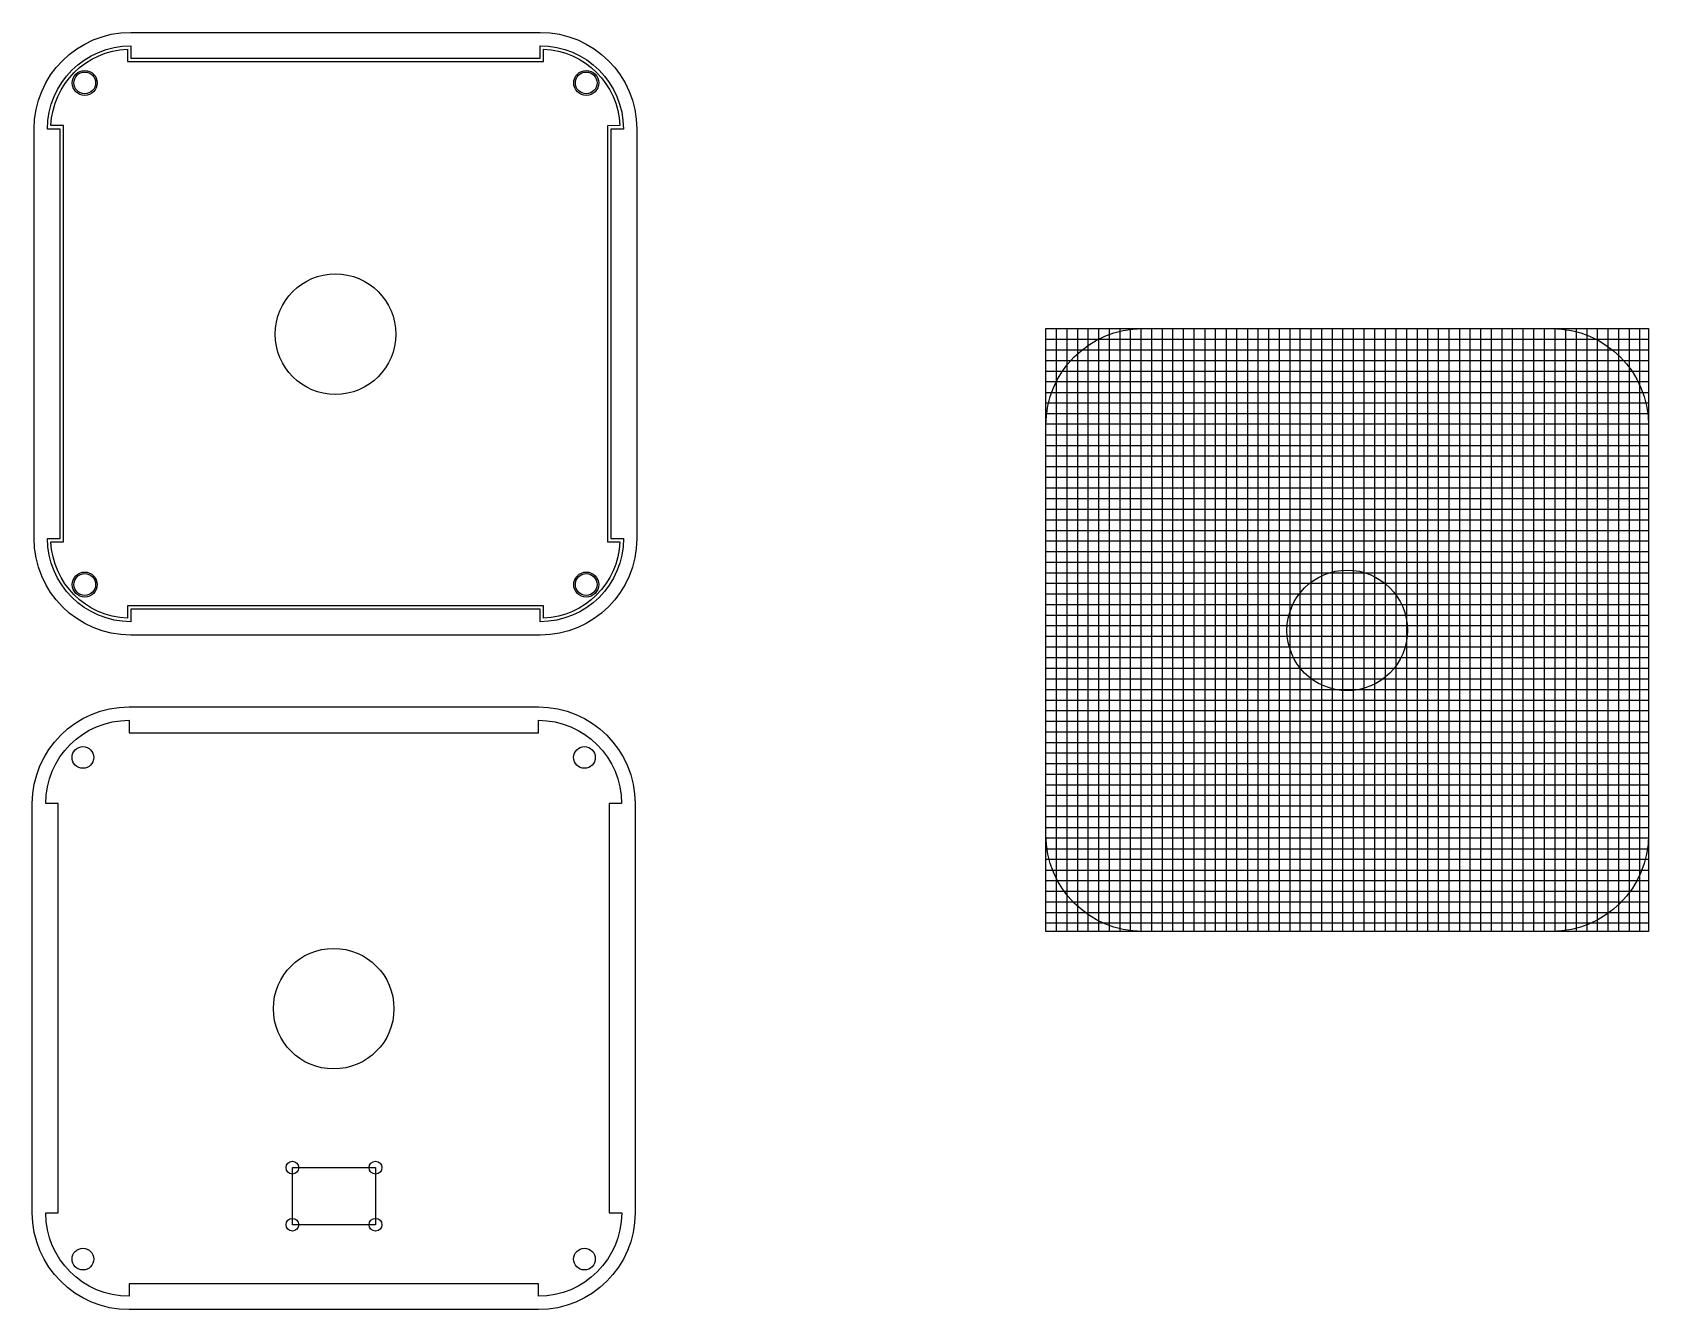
# Model space of a CAD drawing. Header units: inches. Extents: x 0.7 to 19.7, y -1.1 to 14.
import ezdxf

# ---------------------------------------------------------------- set-up
doc = ezdxf.new("R2010")
doc.units = ezdxf.units.IN
doc.header["$MEASUREMENT"] = 0
doc.layers.get('0').update_dxf_attribs({"lineweight": 0})

msp = doc.modelspace()

# ---------------------------------------------------------------- linework, layer by layer
at = {"color": 1, "lineweight": 25, "true_color": 0xff0000}
for p, q in [((12.612, 10.482), (19.7, 10.482)), ((12.612, 3.393), (12.612, 10.482)), ((12.737, 3.393), (12.737, 10.482)), ((12.863, 3.393), (12.863, 10.482)), ((12.988, 3.393), (12.988, 10.482)), ((13.11, 3.393), (13.11, 10.482)), ((13.235, 3.393), (13.235, 10.482)), ((13.361, 3.393), (13.361, 10.482)), ((13.487, 3.393), (13.487, 10.482)), ((13.608, 3.393), (13.608, 10.482)), ((13.733, 3.393), (13.733, 10.482)), ((13.859, 3.393), (13.859, 10.482)), ((13.985, 3.393), (13.985, 10.482)), ((14.106, 3.393), (14.106, 10.482)), ((14.232, 3.393), (14.232, 10.482)), ((14.357, 3.393), (14.357, 10.482)), ((14.483, 3.393), (14.483, 10.482)), ((14.608, 3.393), (14.608, 10.482)), ((14.734, 3.393), (14.734, 10.482)), ((14.859, 3.393), (14.859, 10.482)), ((14.985, 3.393), (14.985, 10.482)), ((15.107, 3.393), (15.107, 10.482)), ((15.232, 3.393), (15.232, 10.482)), ((15.358, 3.393), (15.358, 10.482)), ((15.483, 3.393), (15.483, 10.482)), ((15.604, 3.393), (15.604, 10.482)), ((15.73, 3.393), (15.73, 10.482)), ((15.856, 3.393), (15.856, 10.482)), ((15.981, 3.393), (15.981, 10.482)), ((16.103, 3.393), (16.103, 10.482)), ((16.228, 3.393), (16.228, 10.482)), ((16.354, 3.393), (16.354, 10.482)), ((16.479, 3.393), (16.479, 10.482)), ((16.605, 3.393), (16.605, 10.482)), ((16.731, 3.393), (16.731, 10.482)), ((16.856, 3.393), (16.856, 10.482)), ((16.982, 3.393), (16.982, 10.482)), ((17.103, 3.393), (17.103, 10.482)), ((17.229, 3.393), (17.229, 10.482)), ((17.354, 3.393), (17.354, 10.482)), ((17.48, 3.393), (17.48, 10.482)), ((17.601, 3.393), (17.601, 10.482)), ((17.727, 3.393), (17.727, 10.482)), ((17.852, 3.393), (17.852, 10.482)), ((17.978, 3.393), (17.978, 10.482)), ((18.099, 3.393), (18.099, 10.482)), ((18.225, 3.393), (18.225, 10.482)), ((18.35, 3.393), (18.35, 10.482)), ((18.476, 3.393), (18.476, 10.482)), ((18.602, 3.393), (18.602, 10.482)), ((18.727, 3.393), (18.727, 10.482)), ((18.853, 3.393), (18.853, 10.482)), ((18.978, 3.393), (18.978, 10.482)), ((19.1, 3.393), (19.1, 10.482)), ((19.225, 3.393), (19.225, 10.482)), ((19.351, 3.393), (19.351, 10.482)), ((19.476, 3.393), (19.476, 10.482)), ((19.598, 3.393), (19.598, 10.482)), ((19.701, 3.393), (19.701, 10.481)), ((12.612, 10.356), (19.7, 10.356)), ((12.612, 10.23), (19.7, 10.23)), ((12.612, 10.105), (19.7, 10.105)), ((12.612, 9.983), (19.7, 9.983)), ((12.612, 9.858), (19.7, 9.858)), ((12.612, 9.732), (19.7, 9.732)), ((12.612, 9.607), (19.7, 9.607)), ((12.612, 9.485), (19.7, 9.485)), ((12.612, 9.36), (19.7, 9.36)), ((12.612, 9.234), (19.7, 9.234)), ((12.612, 9.109), (19.7, 9.109)), ((12.612, 8.987), (19.7, 8.987)), ((12.612, 8.862), (19.7, 8.862)), ((12.612, 8.736), (19.7, 8.736)), ((12.612, 8.611), (19.7, 8.611)), ((12.612, 8.485), (19.7, 8.485)), ((12.612, 8.359), (19.7, 8.359)), ((12.612, 8.234), (19.7, 8.234)), ((12.612, 8.108), (19.7, 8.108)), ((12.612, 7.987), (19.7, 7.987)), ((12.612, 7.861), (19.7, 7.861)), ((12.612, 7.736), (19.7, 7.736)), ((12.612, 7.61), (19.7, 7.61)), ((12.612, 7.489), (19.7, 7.489)), ((12.612, 7.363), (19.7, 7.363)), ((12.612, 7.238), (19.7, 7.238)), ((12.612, 7.112), (19.7, 7.112)), ((12.612, 6.991), (19.7, 6.991)), ((12.612, 6.865), (19.7, 6.865)), ((12.612, 6.74), (19.7, 6.74)), ((12.612, 6.614), (19.7, 6.614)), ((12.612, 6.488), (19.7, 6.488)), ((12.612, 6.363), (19.7, 6.363)), ((12.612, 6.237), (19.7, 6.237)), ((12.612, 6.112), (19.7, 6.112)), ((12.612, 5.99), (19.7, 5.99)), ((12.612, 5.865), (19.7, 5.865)), ((12.612, 5.739), (19.7, 5.739)), ((12.612, 5.613), (19.7, 5.613)), ((12.612, 5.492), (19.7, 5.492)), ((12.612, 5.367), (19.7, 5.367)), ((12.612, 5.241), (19.7, 5.241)), ((12.612, 5.116), (19.7, 5.116)), ((12.612, 4.994), (19.7, 4.994)), ((12.612, 4.869), (19.7, 4.869)), ((12.612, 4.743), (19.7, 4.743)), ((12.612, 4.617), (19.7, 4.617)), ((12.612, 4.492), (19.7, 4.492)), ((12.612, 4.366), (19.7, 4.366)), ((12.612, 4.241), (19.7, 4.241)), ((12.612, 4.115), (19.7, 4.115)), ((12.612, 3.994), (19.7, 3.994)), ((12.612, 3.868), (19.7, 3.868)), ((12.612, 3.742), (19.7, 3.742)), ((12.612, 3.617), (19.7, 3.617)), ((12.612, 3.496), (19.7, 3.496)), ((12.612, 3.398), (19.7, 3.398))]:
    msp.add_line(p, q, dxfattribs=at)
at = {"color": 18, "lineweight": 25, "true_color": 0x000000}
msp.add_lwpolyline([(3.751, 0.616), (4.728, 0.616), (4.728, -0.056), (3.751, -0.056)], close=True, dxfattribs=at)
for centre, radius in [((1.308, 13.37), 0.147), ((1.308, 13.37), 0.128), ((7.206, 13.37), 0.147), ((7.206, 13.37), 0.128), ((4.257, 10.416), 0.709), ((4.257, 10.416), 0.709), ((1.308, 7.472), 0.147), ((7.206, 7.472), 0.147), ((16.156, 6.933), 0.709), ((16.156, 6.933), 0.709), ((1.308, 7.472), 0.128), ((7.206, 7.472), 0.128), ((1.287, 5.439), 0.128), ((7.185, 5.439), 0.128), ((4.236, 2.485), 0.709), ((4.236, 2.485), 0.709), ((3.751, 0.616), 0.0752), ((4.728, 0.616), 0.0752), ((3.751, -0.056), 0.0752), ((4.728, -0.056), 0.0752), ((1.287, -0.459), 0.128), ((7.185, -0.459), 0.128)]:
    msp.add_circle(centre, radius, dxfattribs=at)
for points, knots in [([(6.664, 13.965), (6.664, 13.965), (1.85, 13.965), (1.85, 13.965), (1.222, 13.965), (0.713, 13.456), (0.713, 12.828), (0.713, 12.828), (0.713, 8.014), (0.713, 8.014), (0.713, 7.387), (1.222, 6.878), (1.85, 6.877), (1.85, 6.877), (6.664, 6.878), (6.664, 6.878), (7.292, 6.878), (7.801, 7.386), (7.801, 8.014), (7.801, 8.014), (7.801, 12.828), (7.801, 12.828), (7.8, 13.456), (7.292, 13.965), (6.664, 13.965)], [0, 0, 0, 0, 1, 1, 1, 2, 2, 2, 3, 3, 3, 4, 4, 4, 5, 5, 5, 6, 6, 6, 7, 7, 7, 8, 8, 8, 8]), ([(1.85, 13.965), (1.222, 13.965), (0.713, 13.456), (0.713, 12.828), (0.713, 12.828), (0.713, 8.014), (0.713, 8.014), (0.713, 7.387), (1.222, 6.878), (1.85, 6.877), (1.85, 6.877), (6.664, 6.878), (6.664, 6.878), (7.292, 6.878), (7.801, 7.386), (7.801, 8.014), (7.801, 8.014), (7.801, 12.828), (7.801, 12.828), (7.8, 13.456), (7.292, 13.965), (6.664, 13.965), (6.664, 13.965), (1.85, 13.965), (1.85, 13.965)], [0, 0, 0, 0, 1, 1, 1, 2, 2, 2, 3, 3, 3, 4, 4, 4, 5, 5, 5, 6, 6, 6, 7, 7, 7, 8, 8, 8, 8]), ([(7.496, 12.828), (7.496, 12.828), (7.643, 12.828), (7.643, 12.828), (7.643, 13.369), (7.205, 13.807), (6.664, 13.808), (6.664, 13.808), (6.664, 13.66), (6.664, 13.66), (6.664, 13.66), (1.85, 13.66), (1.85, 13.66), (1.85, 13.66), (1.85, 13.807), (1.85, 13.807), (1.309, 13.807), (0.871, 13.369), (0.87, 12.828), (0.87, 12.828), (1.018, 12.828), (1.018, 12.828), (1.018, 12.828), (1.018, 8.014), (1.018, 8.014), (1.018, 8.014), (0.871, 8.014), (0.871, 8.014), (0.871, 7.474), (1.309, 7.035), (1.85, 7.035), (1.85, 7.035), (1.85, 7.182), (1.85, 7.182), (1.85, 7.182), (6.664, 7.183), (6.664, 7.183), (6.664, 7.183), (6.664, 7.035), (6.664, 7.035), (7.205, 7.035), (7.643, 7.473), (7.644, 8.014), (7.644, 8.014), (7.496, 8.014), (7.496, 8.014), (7.496, 8.014), (7.496, 12.828), (7.496, 12.828)], [0, 0, 0, 0, 1, 1, 1, 2, 2, 2, 3, 3, 3, 4, 4, 4, 5, 5, 5, 6, 6, 6, 7, 7, 7, 8, 8, 8, 9, 9, 9, 10, 10, 10, 11, 11, 11, 12, 12, 12, 13, 13, 13, 14, 14, 14, 15, 15, 15, 16, 16, 16, 16]), ([(6.703, 7.075), (7.191, 7.096), (7.582, 7.487), (7.603, 7.975), (7.603, 7.975), (7.457, 7.975), (7.457, 7.975), (7.457, 7.975), (7.456, 12.867), (7.456, 12.867), (7.456, 12.867), (7.603, 12.868), (7.603, 12.868), (7.582, 13.356), (7.191, 13.747), (6.703, 13.768), (6.703, 13.768), (6.703, 13.621), (6.703, 13.621), (6.703, 13.621), (1.811, 13.621), (1.811, 13.621), (1.811, 13.621), (1.811, 13.767), (1.811, 13.767), (1.323, 13.747), (0.931, 13.356), (0.911, 12.868), (0.911, 12.868), (1.057, 12.868), (1.057, 12.868), (1.057, 12.868), (1.058, 7.975), (1.058, 7.975), (1.058, 7.975), (0.911, 7.975), (0.911, 7.975), (0.932, 7.487), (1.322, 7.096), (1.811, 7.075), (1.811, 7.075), (1.811, 7.222), (1.811, 7.222), (1.811, 7.222), (6.703, 7.222), (6.703, 7.222), (6.703, 7.222), (6.703, 7.075), (6.703, 7.075)], [0, 0, 0, 0, 1, 1, 1, 2, 2, 2, 3, 3, 3, 4, 4, 4, 5, 5, 5, 6, 6, 6, 7, 7, 7, 8, 8, 8, 9, 9, 9, 10, 10, 10, 11, 11, 11, 12, 12, 12, 13, 13, 13, 14, 14, 14, 15, 15, 15, 16, 16, 16, 16]), ([(18.563, 10.482), (18.563, 10.482), (13.749, 10.481), (13.749, 10.481), (13.121, 10.481), (12.612, 9.972), (12.612, 9.345), (12.612, 9.345), (12.612, 4.531), (12.612, 4.531), (12.612, 3.903), (13.121, 3.394), (13.749, 3.393), (13.749, 3.393), (18.563, 3.394), (18.563, 3.394), (19.19, 3.394), (19.699, 3.903), (19.7, 4.53), (19.7, 4.53), (19.7, 9.344), (19.7, 9.344), (19.699, 9.972), (19.191, 10.481), (18.563, 10.482)], [0, 0, 0, 0, 1, 1, 1, 2, 2, 2, 3, 3, 3, 4, 4, 4, 5, 5, 5, 6, 6, 6, 7, 7, 7, 8, 8, 8, 8]), ([(18.563, 10.482), (18.563, 10.482), (13.749, 10.481), (13.749, 10.481), (13.121, 10.481), (12.612, 9.972), (12.612, 9.345), (12.612, 9.345), (12.612, 4.531), (12.612, 4.531), (12.612, 3.903), (13.121, 3.394), (13.749, 3.393), (13.749, 3.393), (18.563, 3.394), (18.563, 3.394), (19.19, 3.394), (19.699, 3.903), (19.7, 4.53), (19.7, 4.53), (19.7, 9.344), (19.7, 9.344), (19.699, 9.972), (19.191, 10.481), (18.563, 10.482)], [0, 0, 0, 0, 1, 1, 1, 2, 2, 2, 3, 3, 3, 4, 4, 4, 5, 5, 5, 6, 6, 6, 7, 7, 7, 8, 8, 8, 8]), ([(6.643, 6.034), (6.643, 6.034), (1.829, 6.033), (1.829, 6.033), (1.201, 6.033), (0.693, 5.525), (0.692, 4.897), (0.692, 4.897), (0.692, 0.083), (0.692, 0.083), (0.693, -0.545), (1.201, -1.054), (1.829, -1.054), (1.829, -1.054), (6.643, -1.054), (6.643, -1.054), (7.271, -1.054), (7.78, -0.545), (7.78, 0.083), (7.78, 0.083), (7.78, 4.897), (7.78, 4.897), (7.78, 5.524), (7.271, 6.033), (6.643, 6.034)], [0, 0, 0, 0, 1, 1, 1, 2, 2, 2, 3, 3, 3, 4, 4, 4, 5, 5, 5, 6, 6, 6, 7, 7, 7, 8, 8, 8, 8]), ([(6.643, 6.034), (6.643, 6.034), (1.829, 6.033), (1.829, 6.033), (1.201, 6.033), (0.693, 5.525), (0.692, 4.897), (0.692, 4.897), (0.692, 0.083), (0.692, 0.083), (0.693, -0.545), (1.201, -1.054), (1.829, -1.054), (1.829, -1.054), (6.643, -1.054), (6.643, -1.054), (7.271, -1.054), (7.78, -0.545), (7.78, 0.083), (7.78, 0.083), (7.78, 4.897), (7.78, 4.897), (7.78, 5.524), (7.271, 6.033), (6.643, 6.034)], [0, 0, 0, 0, 1, 1, 1, 2, 2, 2, 3, 3, 3, 4, 4, 4, 5, 5, 5, 6, 6, 6, 7, 7, 7, 8, 8, 8, 8]), ([(7.622, 4.897), (7.622, 5.437), (7.184, 5.876), (6.643, 5.876), (6.643, 5.876), (6.643, 5.729), (6.643, 5.729), (6.643, 5.729), (1.829, 5.728), (1.829, 5.728), (1.829, 5.728), (1.829, 5.876), (1.829, 5.876), (1.288, 5.876), (0.85, 5.438), (0.85, 4.897), (0.85, 4.897), (0.997, 4.897), (0.997, 4.897), (0.997, 4.897), (0.997, 0.083), (0.997, 0.083), (0.997, 0.083), (0.85, 0.083), (0.85, 0.083), (0.85, -0.458), (1.288, -0.896), (1.829, -0.897), (1.829, -0.897), (1.829, -0.749), (1.829, -0.749), (1.829, -0.749), (6.643, -0.749), (6.643, -0.749), (6.643, -0.749), (6.643, -0.897), (6.643, -0.897), (7.184, -0.896), (7.622, -0.458), (7.623, 0.083), (7.623, 0.083), (7.475, 0.083), (7.475, 0.083), (7.475, 0.083), (7.475, 4.897), (7.475, 4.897), (7.475, 4.897), (7.622, 4.897), (7.622, 4.897)], [0, 0, 0, 0, 1, 1, 1, 2, 2, 2, 3, 3, 3, 4, 4, 4, 5, 5, 5, 6, 6, 6, 7, 7, 7, 8, 8, 8, 9, 9, 9, 10, 10, 10, 11, 11, 11, 12, 12, 12, 13, 13, 13, 14, 14, 14, 15, 15, 15, 16, 16, 16, 16])]:
    msp.add_open_spline(points, degree=3, knots=knots, dxfattribs=at)

doc.saveas('drawing.dxf')
